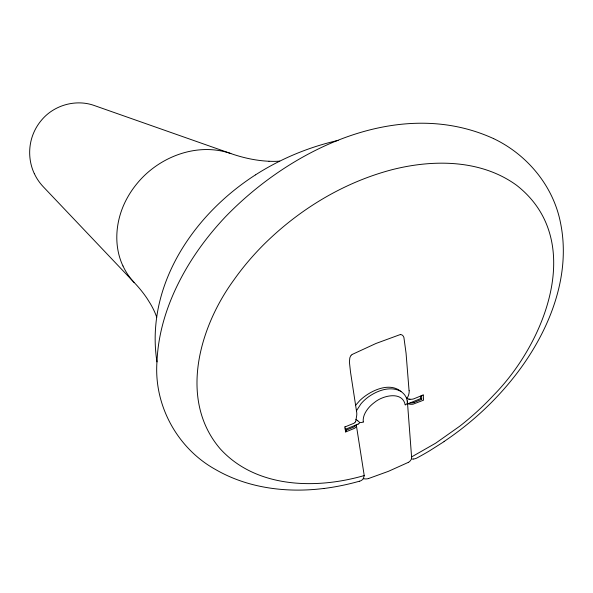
<?xml version="1.0" encoding="UTF-8"?>
<svg xmlns="http://www.w3.org/2000/svg" width="593" height="593" viewBox="0 0 593 593"><rect width="100%" height="100%" fill="white"/><g stroke="black" fill="none" stroke-linecap="round" stroke-linejoin="round"><path stroke-width="0.89" d="M255.361 174.957C237.897 186.202 221.856 199.648 207.765 214.911A311.273 241.24 5.4 0 0 183.311 246.807C168.33 270.534 158.109 297.612 155.751 325.676A237.319 186.209 9.2 0 0 156.96 361.9C153.787 405.479 177.507 448.486 215.467 469.471C248.022 488.365 287.205 493.117 324.126 488.424M359.632 481.197A8.065 5.863 11.1 0 0 362.316 479.744L362.634 479.44A8.962 6.516 11.2 0 0 363.25 478.677L364.213 475.89A14.188 10.326 11.4 0 0 364.235 475.601L356.408 425.663A3.832 2.883 11.3 0 0 356.156 424.907M413.44 459.012A9.414 6.968 8.4 0 1 411.549 459.071L411.342 459.064A12.564 9.273 9 0 0 411.653 457.87L407.576 403.929L419.006 399.259A2.943 2.261 7.7 0 0 419.451 399.037L420.615 398.563L421.749 399.319L414.122 402.432M156.997 361.9C158.353 325.816 171.948 291.148 191.035 260.853A404.218 301.77 1.8 0 1 225.296 216.979C291.326 148.42 400.327 95.918 493.672 138.651M411.794 456.81L435.662 443.186L459.708 426.226A393.567 331.205 27.4 0 0 494.036 394.745C545.152 342.65 586.573 239.943 516.585 185.268C480.997 159.398 433.409 159.22 392.299 169.628C343.429 182.422 298.879 209.559 263.21 245.117A373.508 276.153 1.6 0 0 233.62 280.319C199.433 327.173 178.404 399.793 220.055 448.656C255.924 488.306 316.188 489.492 364.243 475.549M350.826 355.822L350.656 356.082A10.822 8.502 10.8 0 0 350.3 356.727L350.033 357.334A13.587 10.674 10.7 0 0 349.803 358.016L349.41 362.064L350.507 372.019L356.66 412.12A19.473 14.773 12.1 0 1 356.563 416.293L355.741 421.356M356.445 410.793L360.944 403.855A56.639 42.563 8.4 0 1 368.661 396.739C377.326 390.683 389.112 386.191 399.415 390.617A11.756 9.021 9 0 1 400.935 391.499C390.987 383.026 375.792 388.682 366.178 395.338A62.991 47.24 8.4 0 0 359.758 400.601L355.585 405.323M411.016 459.701L410.682 460.257A9.125 6.731 8.9 0 1 408.31 462.399M351.041 355.526L351.819 354.71M355.029 422.468L355.251 422.231A4.433 3.343 11.3 0 0 355.622 421.66M352.123 354.473L376.021 343.451L399.571 334.808A2.972 2.372 8.2 0 1 400.423 334.637M444.135 441.57L429.725 450.724A377.348 316.417 25.9 0 1 416.872 457.996A8.687 6.427 8.4 0 1 413.595 458.997M255.501 174.861C280.771 158.709 308.879 147.034 338.121 140.415M408.295 462.392L388.452 471.316L368.661 478.492M345.304 426.797L353.45 423.469A5.989 4.522 11.4 0 0 354.77 422.713M358.157 424.099L346.794 428.732A2.869 2.157 11.6 0 1 345.133 428.924M345.919 430.266L353.309 427.249A4.774 3.595 11.4 0 0 354.184 426.775L354.881 426.026A2.765 2.083 11.3 0 0 355.096 425.344M345.252 426.819L345.237 426.827A1.282 0.964 11.7 0 1 344.748 426.752L345.675 431.949L354.725 428.228L356.363 426.463A3.224 2.431 11.2 0 0 356.408 425.663M268.985 161.266C255.976 160.651 243.123 157.849 230.847 153.55L94.487 105.591C76.126 98.89 54.237 104.976 41.718 119.919A73.836 60.568 32.8 0 0 32.697 135.308C28.16 147.65 28.731 161.748 34.327 173.66M409.83 399.237L410.719 399.282A8.465 6.523 8.1 0 0 412.105 399.2L412.558 399.133A7.279 5.604 8.1 0 0 414.218 398.666L422.468 395.294A2.416 1.861 7.5 0 0 423.232 394.716L423.558 400.171L413.076 404.181A8.88 6.819 8.1 0 1 409.311 404.092L407.999 403.751M409.889 399.245L409.948 399.245A8.465 6.523 8.1 0 1 408.873 399.111M364.058 478.81L363.25 478.677M408.814 399.104L408.184 398.97M230.847 153.55C197.536 142.001 159.45 156.522 137.517 182.985A132.78 109.401 19.8 0 0 127.154 198.121C115.82 218.572 112.863 244.457 122.959 265.99M407.272 398.637L406.435 397.999A16.967 12.994 9.2 0 0 400.972 391.469M493.695 138.666C527.095 154.573 553.158 185.831 560.422 222.39C571.407 275.196 549.815 329.248 518.534 371.159A412.261 347.365 28.6 0 1 444.053 441.503M355.933 419.451L357.749 420.733M406.413 397.999L407.087 400.06M156.708 317.218L155.662 314.364A84.769 63.903 26.4 0 0 150.563 304.061L147.138 298.546A110.187 82.138 27 0 0 135.656 284.069L43.185 186.662A44.305 35.914 33.9 0 1 34.357 173.653M345.682 428.954L346.015 430.822M405.227 404.871C402.291 390.735 382.781 395.531 374.665 402.306A46.736 35.128 8.4 0 0 369.387 406.991C365.74 411.038 362.582 416.345 363.272 421.994M409.059 390.705L406.057 353.161L403.907 337.484A9.933 7.917 8.6 0 0 403.655 336.891L403.44 336.483A5.337 4.255 8.3 0 0 402.81 335.616L402.632 335.453A2.602 2.075 8.2 0 0 400.586 334.593M407.272 401.313L407.332 402.803A11.979 9.162 7.7 0 0 407.347 403.025A3.484 2.661 8.1 0 0 407.524 403.84M421.534 395.679L421.749 399.319M420.467 396.117L420.615 398.563M409.207 390.713A22.03 16.997 9.3 0 1 407.08 398.207M346.038 430.822A2.557 1.92 11.7 0 1 345.652 431.934M407.413 403.047A4.603 3.521 8.5 0 1 405.197 404.826M407.117 400.164A12.69 9.718 9 0 1 407.272 401.313M414.136 402.447A6.656 5.107 8.1 0 1 410.193 402.832M359.491 422.616A2.528 1.905 11 0 1 358.12 424.039M357.69 420.793A5.863 4.41 11.2 0 1 359.573 422.535M363.287 422.008A8.117 6.145 10.9 0 1 359.38 422.579M359.506 481.182A235.636 189.137 17.8 0 1 324.141 488.469M134.122 282.49A61.553 49.916 24.3 0 1 123.01 265.975M279.755 161.155A85.266 77.483 27.1 0 1 268.985 161.244M368.312 478.603A8.472 6.175 10.7 0 1 364.539 478.862"/></g></svg>
